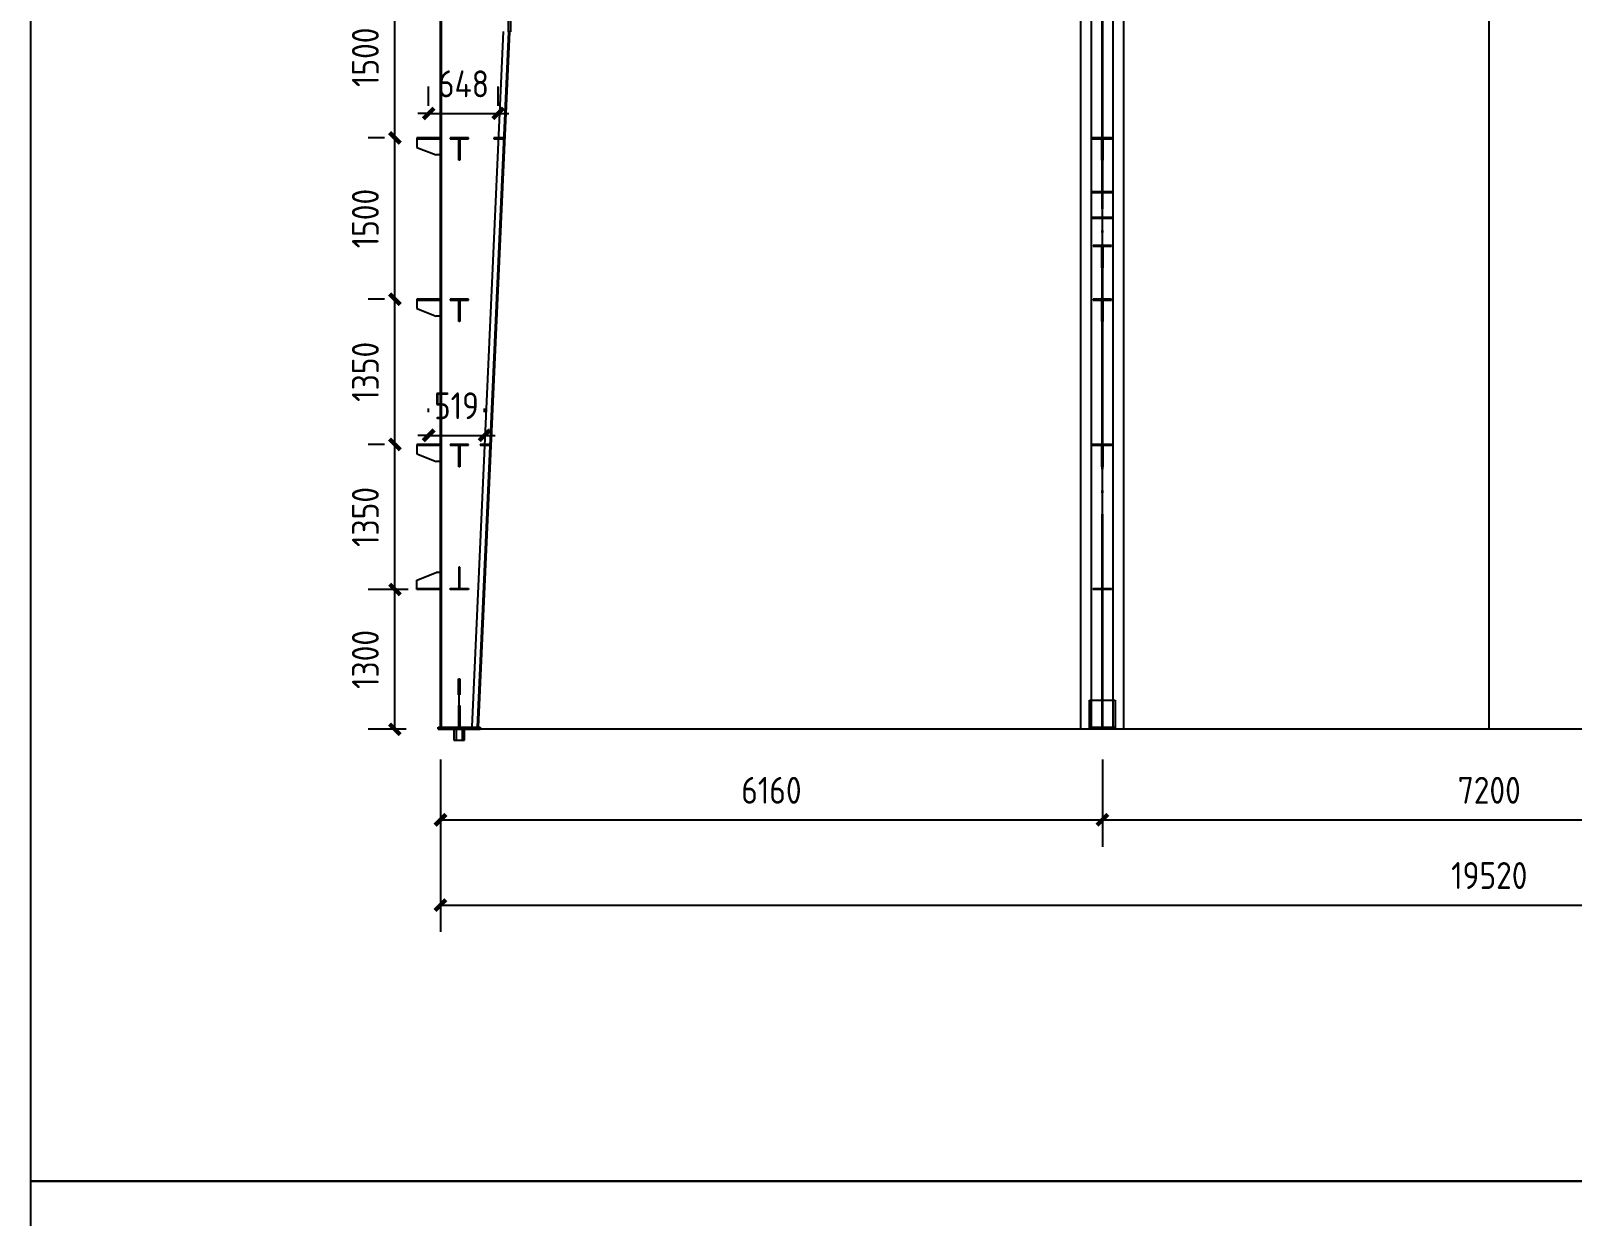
# Model space of a CAD drawing. Extents: x 810015 to 1451442, y -271755 to 145013.
# Drawn here: x 1255632 to 1269975, y -2031 to 8993 of the extents above; entities that cross this region are included whole.
import ezdxf

# ---------------------------------------------------------------- set-up
doc = ezdxf.new("R2010")
doc.units = 0
doc.header["$LTSCALE"] = 1000
doc.header["$MEASUREMENT"] = 0
doc.linetypes.add('DOTE', pattern=[2.42, 2, -0.2, 0.02, -0.2])
doc.layers.add('DOTE', color=1, linetype='Continuous')
doc.styles.get("Standard").update_dxf_attribs({"font": 'gbenor.shx', "bigfont": 'gbcbig.shx'})
doc.dimstyles.get("Standard").update_dxf_attribs({"dimscale": 100, "dimtxt": 2.5, "dimasz": 1, "dimexe": 2.5, "dimexo": 3, "dimgap": 1.5, "dimtad": 1, "dimdec": 0, "dimzin": 0, "dimdsep": 46, "dimtxsty": 'Standard', "dimblk": 'ARCHTICK', "dimcen": 0.09, "dimadec": 0, "dimazin": 0, "dimtfac": 1, "dimtdec": 0, "dimtix": 1, "dimtmove": 2, "dimatfit": 3, "dimfxl": 1, "dimtolj": 1, "dimtzin": 0, "dimarcsym": 0})

# ---------------------------------------------------------------- blocks, each defined once
blk = doc.blocks.new('_ArchTick')
at = {"color": 0, "linetype": 'ByBlock', "const_width": 0.4}
blk.add_lwpolyline([(-0.5, -0.5), (0.5, 0.5)], dxfattribs=at)
blk = doc.blocks.new('*D479')
at = {"color": 0, "lineweight": -2}
for p, q in [((1259144, 3797), (1258770, 3797)), ((1259020, 2497), (1259020, 3797)), ((1259124, 2497), (1258770, 2497))]:
    blk.add_line(p, q, dxfattribs=at)
at = {"layer": 'Defpoints', "color": 0}
for p in [(1259020, 3797), (1259444, 3797), (1259424, 2497)]:
    blk.add_point(p, dxfattribs=at)
at = {"color": 0, "lineweight": -2, "xscale": 100, "yscale": 100, "zscale": 100}
for p, rotation in [((1259020, 3797), 90), ((1259020, 2497), 270)]:
    blk.add_blockref('_ArchTick', p, dxfattribs=dict(at, rotation=rotation))
at = {"color": 0, "insert": (1258745, 3147), "char_height": 250, "attachment_point": 5, "rotation": 90}
blk.add_mtext('\\A1;1300', dxfattribs=at)
blk = doc.blocks.new('*D480')
at = {"color": 0, "lineweight": -2}
for p, q in [((1258924, 5147), (1258770, 5147)), ((1259020, 3797), (1259020, 5147)), ((1259144, 3797), (1258770, 3797))]:
    blk.add_line(p, q, dxfattribs=at)
at = {"layer": 'Defpoints', "color": 0}
for p in [(1259020, 5147), (1259224, 5147), (1259444, 3797)]:
    blk.add_point(p, dxfattribs=at)
at = {"color": 0, "lineweight": -2, "xscale": 100, "yscale": 100, "zscale": 100}
for p, rotation in [((1259020, 5147), 90), ((1259020, 3797), 270)]:
    blk.add_blockref('_ArchTick', p, dxfattribs=dict(at, rotation=rotation))
at = {"color": 0, "insert": (1258745, 4472), "char_height": 250, "attachment_point": 5, "rotation": 90}
blk.add_mtext('\\A1;1350', dxfattribs=at)
blk = doc.blocks.new('*D481')
at = {"color": 0, "lineweight": -2}
for p, q in [((1258924, 6497), (1258770, 6497)), ((1259020, 5147), (1259020, 6497)), ((1258924, 5147), (1258770, 5147))]:
    blk.add_line(p, q, dxfattribs=at)
at = {"layer": 'Defpoints', "color": 0}
for p in [(1259020, 6497), (1259224, 6497), (1259224, 5147)]:
    blk.add_point(p, dxfattribs=at)
at = {"color": 0, "lineweight": -2, "xscale": 100, "yscale": 100, "zscale": 100}
for p, rotation in [((1259020, 6497), 90), ((1259020, 5147), 270)]:
    blk.add_blockref('_ArchTick', p, dxfattribs=dict(at, rotation=rotation))
at = {"color": 0, "insert": (1258745, 5822), "char_height": 250, "attachment_point": 5, "rotation": 90}
blk.add_mtext('\\A1;1350', dxfattribs=at)
blk = doc.blocks.new('*D482')
at = {"color": 0, "lineweight": -2}
for p, q in [((1258924, 7997), (1258770, 7997)), ((1259020, 6497), (1259020, 7997)), ((1258924, 6497), (1258770, 6497))]:
    blk.add_line(p, q, dxfattribs=at)
at = {"layer": 'Defpoints', "color": 0}
for p in [(1259020, 7997), (1259224, 7997), (1259224, 6497)]:
    blk.add_point(p, dxfattribs=at)
at = {"color": 0, "lineweight": -2, "xscale": 100, "yscale": 100, "zscale": 100}
for p, rotation in [((1259020, 7997), 90), ((1259020, 6497), 270)]:
    blk.add_blockref('_ArchTick', p, dxfattribs=dict(at, rotation=rotation))
at = {"color": 0, "insert": (1258745, 7247), "char_height": 250, "attachment_point": 5, "rotation": 90}
blk.add_mtext('\\A1;1500', dxfattribs=at)
blk = doc.blocks.new('*D483')
at = {"color": 0, "lineweight": -2}
for p, q in [((1258924, 9497), (1258770, 9497)), ((1259020, 7997), (1259020, 9497)), ((1258924, 7997), (1258770, 7997))]:
    blk.add_line(p, q, dxfattribs=at)
at = {"layer": 'Defpoints', "color": 0}
for p in [(1259020, 9497), (1259224, 9497), (1259224, 7997)]:
    blk.add_point(p, dxfattribs=at)
at = {"color": 0, "lineweight": -2, "xscale": 100, "yscale": 100, "zscale": 100}
for p, rotation in [((1259020, 9497), 90), ((1259020, 7997), 270)]:
    blk.add_blockref('_ArchTick', p, dxfattribs=dict(at, rotation=rotation))
at = {"color": 0, "insert": (1258745, 8747), "char_height": 250, "attachment_point": 5, "rotation": 90}
blk.add_mtext('\\A1;1500', dxfattribs=at)
blk = doc.blocks.new('*D464')
at = {"color": 0, "lineweight": -2}
for p, q in [((1259444, 2217), (1259444, 612)), ((1278964, 2217), (1278964, 612)), ((1259444, 862), (1278964, 862))]:
    blk.add_line(p, q, dxfattribs=at)
at = {"layer": 'Defpoints', "color": 0}
for p in [(1259444, 2517), (1278964, 2517), (1278964, 862)]:
    blk.add_point(p, dxfattribs=at)
at = {"color": 0, "lineweight": -2, "xscale": 100, "yscale": 100, "zscale": 100, "rotation": 180}
blk.add_blockref('_ArchTick', (1259444, 862), dxfattribs=at)
at = {"color": 0, "lineweight": -2, "xscale": 100, "yscale": 100, "zscale": 100}
blk.add_blockref('_ArchTick', (1278964, 862), dxfattribs=at)
at = {"color": 0, "insert": (1269204, 1137), "char_height": 250, "attachment_point": 5}
blk.add_mtext('\\A1;19520', dxfattribs=at)
blk = doc.blocks.new('*D466')
at = {"color": 0, "lineweight": -2}
for p, q in [((1259444, 2217), (1259444, 1405)), ((1265604, 2217), (1265604, 1405)), ((1259444, 1655), (1265604, 1655))]:
    blk.add_line(p, q, dxfattribs=at)
at = {"layer": 'Defpoints', "color": 0}
for p in [(1259444, 2517), (1265604, 2517), (1265604, 1655)]:
    blk.add_point(p, dxfattribs=at)
at = {"color": 0, "lineweight": -2, "xscale": 100, "yscale": 100, "zscale": 100, "rotation": 180}
blk.add_blockref('_ArchTick', (1259444, 1655), dxfattribs=at)
at = {"color": 0, "lineweight": -2, "xscale": 100, "yscale": 100, "zscale": 100}
blk.add_blockref('_ArchTick', (1265604, 1655), dxfattribs=at)
at = {"color": 0, "insert": (1262524, 1930), "char_height": 250, "attachment_point": 5}
blk.add_mtext('\\A1;6160', dxfattribs=at)
blk = doc.blocks.new('*D467')
at = {"color": 0, "lineweight": -2}
for p, q in [((1265604, 2217), (1265604, 1405)), ((1272804, 2217), (1272804, 1405)), ((1265604, 1655), (1272804, 1655))]:
    blk.add_line(p, q, dxfattribs=at)
at = {"layer": 'Defpoints', "color": 0}
for p in [(1265604, 2517), (1272804, 2517), (1272804, 1655)]:
    blk.add_point(p, dxfattribs=at)
at = {"color": 0, "lineweight": -2, "xscale": 100, "yscale": 100, "zscale": 100, "rotation": 180}
blk.add_blockref('_ArchTick', (1265604, 1655), dxfattribs=at)
at = {"color": 0, "lineweight": -2, "xscale": 100, "yscale": 100, "zscale": 100}
blk.add_blockref('_ArchTick', (1272804, 1655), dxfattribs=at)
at = {"color": 0, "insert": (1269204, 1930), "char_height": 250, "attachment_point": 5}
blk.add_mtext('\\A1;7200', dxfattribs=at)
blk = doc.blocks.new('*D474')
at = {"color": 0, "lineweight": -2}
for p, q in [((1259334, 5447), (1259334, 5481)), ((1259853, 5447), (1259853, 5481)), ((1259334, 5231), (1259234, 5231)), ((1259334, 5231), (1259853, 5231)), ((1259853, 5231), (1259953, 5231))]:
    blk.add_line(p, q, dxfattribs=at)
at = {"layer": 'Defpoints', "color": 0}
for p in [(1259853, 5231), (1259334, 5147), (1259853, 5147)]:
    blk.add_point(p, dxfattribs=at)
at = {"color": 0, "lineweight": -2, "xscale": 100, "yscale": 100, "zscale": 100}
blk.add_blockref('_ArchTick', (1259334, 5231), dxfattribs=at)
at = {"color": 0, "lineweight": -2, "xscale": 100, "yscale": 100, "zscale": 100, "rotation": 180}
blk.add_blockref('_ArchTick', (1259853, 5231), dxfattribs=at)
at = {"color": 0, "insert": (1259593, 5506), "char_height": 250, "attachment_point": 5}
blk.add_mtext('\\A1;519', dxfattribs=at)
blk = doc.blocks.new('*D475')
at = {"color": 0, "lineweight": -2}
for p, q in [((1259334, 8297), (1259334, 8475)), ((1259981, 8297), (1259981, 8475)), ((1259334, 8225), (1259234, 8225)), ((1259334, 8225), (1259981, 8225)), ((1259981, 8225), (1260081, 8225))]:
    blk.add_line(p, q, dxfattribs=at)
at = {"layer": 'Defpoints', "color": 0}
for p in [(1259981, 8225), (1259334, 7997), (1259981, 7997)]:
    blk.add_point(p, dxfattribs=at)
at = {"color": 0, "lineweight": -2, "xscale": 100, "yscale": 100, "zscale": 100}
blk.add_blockref('_ArchTick', (1259334, 8225), dxfattribs=at)
at = {"color": 0, "lineweight": -2, "xscale": 100, "yscale": 100, "zscale": 100, "rotation": 180}
blk.add_blockref('_ArchTick', (1259981, 8225), dxfattribs=at)
at = {"color": 0, "insert": (1259658, 8500), "char_height": 250, "attachment_point": 5}
blk.add_mtext('\\A1;648', dxfattribs=at)

msp = doc.modelspace()

# ---------------------------------------------------------------- linework, layer by layer
at = {"color": 2}
for p, q in [((1260075.8, 8984.1), (1260075.8, 9854.1)), ((1260095.8, 9854.1), (1260095.8, 8984.1)), ((1260095.8, 8984.1), (1260075.8, 8984.1)), ((1259443.7, 7997.2), (1259223.7, 7997.2)), ((1259223.7, 7997.2), (1259223.7, 7989.2)), ((1259223.7, 7989.2), (1259443.7, 7989.2)), ((1259223.7, 7989.2), (1259223.7, 7909.2)), ((1259223.7, 7909.2), (1259403.7, 7839.2)), ((1259443.7, 7989.2), (1259443.7, 7839.2)), ((1259618.7, 7997.2), (1259533.7, 7997.2)), ((1259533.7, 7997.2), (1259533.7, 7989.2)), ((1259533.7, 7989.2), (1259703.7, 7989.2)), ((1259614.7, 7789.2), (1259614.7, 7989.2)), ((1259703.7, 7997.2), (1259618.7, 7997.2)), ((1259622.7, 7989.2), (1259622.7, 7789.2)), ((1259703.7, 7989.2), (1259703.7, 7997.2)), ((1260031.4, 7997.2), (1259941.4, 7997.2)), ((1259941.4, 7997.2), (1259941.4, 7989.2)), ((1259941.4, 7989.2), (1260031, 7989.2)), ((1265600.7, 7997.2), (1265510.7, 7997.2)), ((1265510.7, 7997.2), (1265510.7, 7989.2)), ((1265510.7, 7989.2), (1265600.7, 7989.2)), ((1265603.7, 7997.2), (1265518.7, 7997.2)), ((1265518.7, 7989.2), (1265688.7, 7989.2)), ((1265599.7, 7789.2), (1265599.7, 7989.2)), ((1265688.7, 7997.2), (1265603.7, 7997.2)), ((1265606.7, 7997.2), (1265696.7, 7997.2)), ((1265696.7, 7989.2), (1265606.7, 7989.2)), ((1265607.7, 7989.2), (1265607.7, 7789.2)), ((1265688.7, 7989.2), (1265688.7, 7997.2)), ((1265696.7, 7997.2), (1265696.7, 7989.2)), ((1259443.7, 7839.2), (1259403.7, 7839.2)), ((1259622.7, 7789.2), (1259614.7, 7789.2)), ((1265607.7, 7789.2), (1265599.7, 7789.2)), ((1265603.7, 6997.2), (1265518.7, 6997.2)), ((1265518.7, 6997.2), (1265518.7, 6989.2)), ((1265518.7, 6989.2), (1265688.7, 6989.2)), ((1265599.7, 6789.2), (1265599.7, 6989.2)), ((1265688.7, 6997.2), (1265603.7, 6997.2)), ((1265688.7, 6997.2), (1265603.7, 6997.2)), ((1265603.7, 6989.2), (1265607.7, 6989.2)), ((1265607.7, 6989.2), (1265607.7, 6789.2)), ((1265688.7, 6989.2), (1265688.7, 6997.2)), ((1265607.7, 6789.2), (1265599.7, 6789.2)), ((1259443.7, 6497.2), (1259223.7, 6497.2)), ((1259223.7, 6497.2), (1259223.7, 6489.2)), ((1259223.7, 6489.2), (1259443.7, 6489.2)), ((1259223.7, 6489.2), (1259223.7, 6409.2)), ((1259443.7, 6489.2), (1259443.7, 6339.2)), ((1259618.7, 6497.2), (1259533.7, 6497.2)), ((1259533.7, 6497.2), (1259533.7, 6489.2)), ((1259533.7, 6489.2), (1259703.7, 6489.2)), ((1259614.7, 6289.2), (1259614.7, 6489.2)), ((1259703.7, 6497.2), (1259618.7, 6497.2)), ((1259618.7, 6489.2), (1259622.7, 6489.2)), ((1259622.7, 6489.2), (1259622.7, 6289.2)), ((1259703.7, 6489.2), (1259703.7, 6497.2)), ((1265603.7, 6497.2), (1265518.7, 6497.2)), ((1265518.7, 6497.2), (1265518.7, 6489.2)), ((1265518.7, 6489.2), (1265688.7, 6489.2)), ((1265599.7, 6289.2), (1265599.7, 6489.2)), ((1265688.7, 6497.2), (1265603.7, 6497.2)), ((1265603.7, 6489.2), (1265607.7, 6489.2)), ((1265607.7, 6489.2), (1265607.7, 6289.2)), ((1265688.7, 6489.2), (1265688.7, 6497.2)), ((1259223.7, 6409.2), (1259403.7, 6339.2)), ((1259443.7, 6339.2), (1259403.7, 6339.2)), ((1259622.7, 6289.2), (1259614.7, 6289.2)), ((1265607.7, 6289.2), (1265599.7, 6289.2)), ((1259443.7, 5147.2), (1259223.7, 5147.2)), ((1259223.7, 5147.2), (1259223.7, 5139.2)), ((1259223.7, 5139.2), (1259443.7, 5139.2)), ((1259223.7, 5139.2), (1259223.7, 5059.2)), ((1259223.7, 5059.2), (1259403.7, 4989.2)), ((1259443.7, 5139.2), (1259443.7, 4989.2)), ((1259618.7, 5147.2), (1259533.7, 5147.2)), ((1259533.7, 5147.2), (1259533.7, 5139.2)), ((1259533.7, 5139.2), (1259703.7, 5139.2)), ((1259614.7, 4939.2), (1259614.7, 5139.2)), ((1259703.7, 5147.2), (1259618.7, 5147.2)), ((1259618.7, 5139.2), (1259622.7, 5139.2)), ((1259622.7, 5139.2), (1259622.7, 4939.2)), ((1259703.7, 5139.2), (1259703.7, 5147.2)), ((1259903, 5147.2), (1259813, 5147.2)), ((1259813, 5147.2), (1259813, 5139.2)), ((1259813, 5139.2), (1259902.7, 5139.2)), ((1265600.7, 5147.2), (1265510.7, 5147.2)), ((1265510.7, 5147.2), (1265510.7, 5139.2)), ((1265510.7, 5139.2), (1265600.7, 5139.2)), ((1265603.7, 5147.2), (1265518.7, 5147.2)), ((1265518.7, 5147.2), (1265518.7, 5139.2)), ((1265518.7, 5139.2), (1265688.7, 5139.2)), ((1265599.7, 4939.2), (1265599.7, 5139.2)), ((1265688.7, 5147.2), (1265603.7, 5147.2)), ((1265603.7, 5139.2), (1265607.7, 5139.2)), ((1265606.7, 5147.2), (1265696.7, 5147.2)), ((1265696.7, 5139.2), (1265606.7, 5139.2)), ((1265607.7, 5139.2), (1265607.7, 4939.2)), ((1265688.7, 5139.2), (1265688.7, 5147.2)), ((1265696.7, 5147.2), (1265696.7, 5139.2)), ((1259443.7, 4989.2), (1259403.7, 4989.2)), ((1259622.7, 4939.2), (1259614.7, 4939.2)), ((1265607.7, 4939.2), (1265599.7, 4939.2)), ((1259223.7, 3885.2), (1259403.7, 3955.2)), ((1259223.7, 3805.2), (1259223.7, 3885.2)), ((1259443.7, 3955.2), (1259403.7, 3955.2)), ((1259443.7, 3805.2), (1259443.7, 3955.2)), ((1259622.7, 4005.2), (1259614.7, 4005.2)), ((1259614.7, 4005.2), (1259614.7, 3805.2)), ((1259622.7, 3805.2), (1259622.7, 4005.2)), ((1265607.7, 4005.2), (1265599.7, 4005.2)), ((1265599.7, 4005.2), (1265599.7, 3805.2)), ((1265607.7, 3805.2), (1265607.7, 4005.2)), ((1259223.7, 3797.2), (1259223.7, 3805.2)), ((1259223.7, 3805.2), (1259443.7, 3805.2)), ((1259443.7, 3797.2), (1259223.7, 3797.2)), ((1259533.7, 3797.2), (1259533.7, 3805.2)), ((1259533.7, 3805.2), (1259703.7, 3805.2)), ((1259618.7, 3797.2), (1259533.7, 3797.2)), ((1259703.7, 3797.2), (1259618.7, 3797.2)), ((1259703.7, 3805.2), (1259703.7, 3797.2)), ((1265518.7, 3797.2), (1265518.7, 3805.2)), ((1265518.7, 3805.2), (1265688.7, 3805.2)), ((1265603.7, 3797.2), (1265518.7, 3797.2)), ((1265688.7, 3797.2), (1265603.7, 3797.2)), ((1265688.7, 3805.2), (1265688.7, 3797.2)), ((1265483.7, 2517.2), (1265483.7, 2767.2)), ((1265483.7, 2767.2), (1265723.7, 2767.2)), ((1265723.7, 2767.2), (1265723.7, 2517.2)), ((1259614.7, 2717.2), (1259622.7, 2717.2)), ((1259614.7, 2517.2), (1259614.7, 2717.2)), ((1259622.7, 2717.2), (1259622.7, 2517.2)), ((1259423.7, 2497.2), (1259423.7, 2517.2)), ((1259423.7, 2517.2), (1259813.7, 2517.2)), ((1259443.7, 2497.2), (1259423.7, 2497.2)), ((1259813.7, 2497.2), (1259423.7, 2497.2)), ((1259423.7, 2497.2), (1259813.7, 2497.2)), ((1259813.7, 2517.2), (1259813.7, 2497.2)), ((1265483.7, 2497.2), (1265483.7, 2517.2)), ((1265483.7, 2517.2), (1265723.7, 2517.2)), ((1265603.7, 2497.2), (1265483.7, 2497.2)), ((1265723.7, 2497.2), (1265603.7, 2497.2)), ((1265723.7, 2517.2), (1265723.7, 2497.2))]:
    msp.add_line(p, q, dxfattribs=at)
for p, q in [((1259443.7, 2517.2), (1259443.7, 9697.2)), ((1259453.7, 2517.2), (1259453.7, 9688.1)), ((1260025.9, 8986.3), (1259734.7, 2519.4)), ((1260075.8, 8984.1), (1259784.6, 2517.2)), ((1260085.8, 8984.1), (1259794.6, 2517.2)), ((1278983.7, 2497.2), (1259423.7, 2497.2))]:
    msp.add_line(p, q)
at = {"color": 2, "linetype": 'DOTE'}
for p, q in [((1265600.7, 7497.2), (1265503.7, 7497.2)), ((1265600.7, 7487.2), (1265503.7, 7487.2)), ((1265703.7, 7497.2), (1265606.7, 7497.2)), ((1265703.7, 7487.2), (1265606.7, 7487.2)), ((1265600.7, 7257.2), (1265503.7, 7257.2)), ((1265600.7, 7247.2), (1265503.7, 7247.2)), ((1265703.7, 7257.2), (1265606.7, 7257.2)), ((1265703.7, 7247.2), (1265606.7, 7247.2)), ((1259618.7, 2817.2), (1259614.7, 2817.2)), ((1259622.7, 2817.2), (1259618.7, 2817.2))]:
    msp.add_line(p, q, dxfattribs=at)
at = {"color": 4, "linetype": 'DOTE'}
for p, q in [((1259612.7, 2817.2), (1259612.7, 2967.2)), ((1259612.7, 2967.2), (1259624.7, 2967.2)), ((1259624.7, 2967.2), (1259624.7, 2817.2)), ((1259618.7, 2817.2), (1259612.7, 2817.2)), ((1259624.7, 2817.2), (1259618.7, 2817.2))]:
    msp.add_line(p, q, dxfattribs=at)
at = {"color": 1}
for p, q in [((1259618.7, 2497.2), (1259618.7, 2817.2)), ((1259423.7, 2497.2), (1259813.7, 2497.2)), ((1259568.7, 2497.2), (1259568.7, 2397.2)), ((1259588.7, 2497.2), (1259588.7, 2397.2)), ((1259648.7, 2397.2), (1259648.7, 2497.2)), ((1259668.7, 2397.2), (1259668.7, 2497.2)), ((1259568.7, 2397.2), (1259668.7, 2397.2))]:
    msp.add_line(p, q, dxfattribs=at)
for points in [[(1255631.9, 14514.9), (1283356, 14514.9), (1283356, -1706.4), (1255631.9, -1706.4)], [(1255631.9, -1706.4), (1283356, -1706.4), (1283356, -17927.7), (1255631.9, -17927.7)]]:
    msp.add_lwpolyline(points, close=True)
at = {"layer": 'DOTE'}
for p, q in [((1259443.7, 2517.2), (1259443.7, 11613.4)), ((1265403.7, 2497.2), (1265403.7, 10303.1)), ((1265603.7, 2497.2), (1265603.7, 10303.1)), ((1265803.7, 2497.2), (1265803.7, 10303.1))]:
    msp.add_line(p, q, dxfattribs=at)
at = {"layer": 'DOTE', "color": 0}
for p, q in [((1269203.7, 2497.2), (1269203.7, 11613.4)), ((1265503.7, 2517.2), (1265503.7, 9879.4)), ((1265703.7, 2517.2), (1265703.7, 9891.9))]:
    msp.add_line(p, q, dxfattribs=at)
at = {"layer": 'DOTE', "color": 0, "linetype": 'DOTE'}
for p, q in [((1265600.7, 2497.2), (1265600.7, 9885.5)), ((1265606.7, 2497.2), (1265606.7, 9885.9))]:
    msp.add_line(p, q, dxfattribs=at)

# ---------------------------------------------------------------- dimensions: what is measured, and where the dimension line sits
at = {"color": 3}
for base, p1, p2, picture, middle in [((1259019.5, 9497.2), (1259223.7, 7997.2), (1259223.7, 9497.2), '*D483', (1258744.5, 8747.2)), ((1259019.5, 7997.2), (1259223.7, 6497.2), (1259223.7, 7997.2), '*D482', (1258744.5, 7247.2)), ((1259019.5, 6497.2), (1259223.7, 5147.2), (1259223.7, 6497.2), '*D481', (1258744.5, 5822.2)), ((1259019.5, 5147.2), (1259443.7, 3797.2), (1259223.7, 5147.2), '*D480', (1258744.5, 4472.2)), ((1259019.5, 3797.2), (1259423.7, 2497.2), (1259443.7, 3797.2), '*D479', (1258744.5, 3147.2))]:
    dim = msp.add_linear_dim(base=base, p1=p1, p2=p2, angle=90, dimstyle='Standard', dxfattribs=at)
    dim.commit()
    dim.dimension.update_dxf_attribs({"geometry": picture, "text_midpoint": middle})
for p1, p2, distance, picture, middle in [((1259333.7, 7997.2), (1259981.3, 7997.2), 227.7, '*D475', (1259657.5, 8499.9)), ((1259333.7, 5147.2), (1259853, 5147.2), 83.7, '*D474', (1259593.4, 5505.8))]:
    dim = msp.add_aligned_dim(p1=p1, p2=p2, distance=distance, dimstyle='Standard')
    dim.commit()
    dim.dimension.update_dxf_attribs({"geometry": picture, "text_midpoint": middle})
for base, p1, p2, picture, middle in [((1278963.7, 862.3), (1259443.7, 2517.2), (1278963.7, 2517.2), '*D464', (1269203.7, 1137.3)), ((1265603.7, 1654.5), (1259443.7, 2517.2), (1265603.7, 2517.2), '*D466', (1262523.7, 1929.5)), ((1272803.7, 1654.5), (1265603.7, 2517.2), (1272803.7, 2517.2), '*D467', (1269203.7, 1929.5))]:
    dim = msp.add_linear_dim(base=base, p1=p1, p2=p2, dimstyle='Standard', dxfattribs=at)
    dim.commit()
    dim.dimension.update_dxf_attribs({"geometry": picture, "text_midpoint": middle})

doc.saveas('drawing.dxf')
